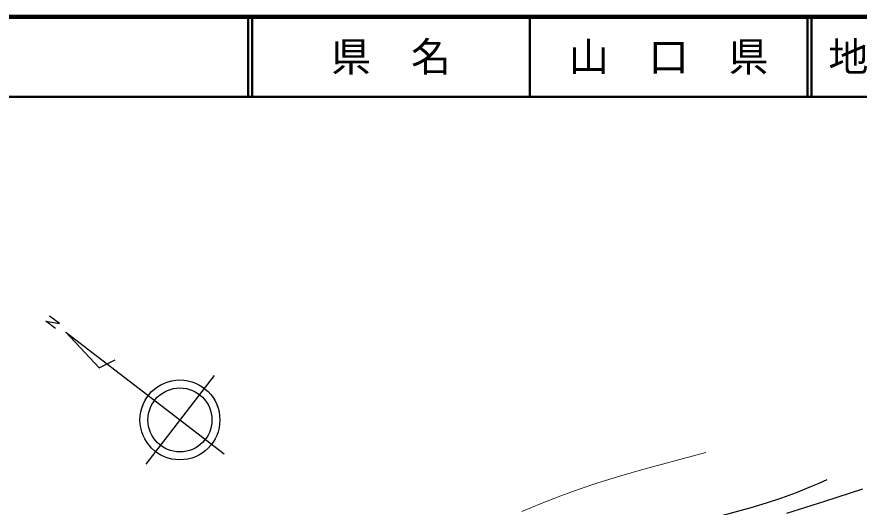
# Model space of a CAD drawing. Units: millimetres, scale not verified. Extents: x 40000 to 680000, y 20000 to 380000.
# Drawn here: x 268807 to 374219, y 318642 to 380000 of the extents above; entities that cross this region are included whole.
import ezdxf
from ezdxf.enums import TextEntityAlignment as Align

# ---------------------------------------------------------------- set-up
doc = ezdxf.new("R2010")
doc.units = ezdxf.units.MM
doc.header["$LTSCALE"] = 1000
for name, color, linetype, lineweight in [('M-BGD', 7, 'Continuous', 25), ('M-STR-HTXT', 7, 'Continuous', 13), ('M-TTL', 2, 'Continuous', 140), ('M-TTL-LINE', 7, 'Continuous', 50)]:
    doc.layers.add(name, color=color, linetype=linetype, lineweight=lineweight)
doc.layers.add('M-TTL-TXT', color=7, linetype='Continuous')
doc.styles.add('ＭＳ ゴシック', font='')
doc.styles.get('ＭＳ ゴシック').set_extended_font_data('MS Gothic')

msp = doc.modelspace()

# ---------------------------------------------------------------- linework, layer by layer
at = {"layer": 'M-BGD'}
for p, q in [((273648, 340984), (272425, 341925)), ((272425, 341925), (274140, 341616)), ((274140, 341616), (272907, 342554)), ((274946, 340536), (279092, 336086)), ((274946, 340536), (294762, 325294)), ((279092, 336086), (281104, 337061)), ((293481, 335111), (284946, 324014))]:
    msp.add_line(p, q, dxfattribs=at)
for points in [[(335978, 311774), (338372, 312640), (340794, 313453), (343127, 314154), (345477, 314799), (350321, 316001), (355193, 317158), (357945, 317842), (360688, 318586), (362622, 319167), (364545, 319809), (366361, 320486), (368166, 321223), (369197, 321662), (370235, 322110)], [(365177, 317897), (369942, 319406), (374695, 320922)]]:
    msp.add_lwpolyline(points, dxfattribs=at)
for radius in [5000, 4000]:
    msp.add_circle((289213, 329562), radius, dxfattribs=at)
at = {"layer": 'M-STR-HTXT'}
msp.add_lwpolyline([(332009, 318106), (334435, 319119), (336881, 320075), (339189, 320912), (341527, 321696), (344381, 322580), (347263, 323410), (351137, 324457), (355035, 325470)], dxfattribs=at)
at = {"layer": 'M-TTL'}
msp.add_line((680000, 380000), (40000, 380000), dxfattribs=at)
at = {"layer": 'M-TTL-LINE'}
for p, q in [((297750, 380000), (297750, 370000)), ((298250, 380000), (298250, 370000)), ((333000, 380000), (333000, 370000)), ((367750, 380000), (367750, 370000)), ((368250, 380000), (368250, 370000)), ((40000, 370000), (680000, 370000))]:
    msp.add_line(p, q, dxfattribs=at)

# ---------------------------------------------------------------- texts
at = {"layer": 'M-TTL-TXT', "style": 'ＭＳ ゴシック'}
for s, p in [('県\u3000名', (315625, 375000)), ('山\u3000口\u3000県', (350375, 375000))]:
    msp.add_text(s, height=3666, dxfattribs=at).set_placement(p, align=Align.MIDDLE_CENTER)
msp.add_text('地 名', height=3666, dxfattribs=at).set_placement((370380, 375000), align=Align.MIDDLE_LEFT)

doc.saveas('drawing.dxf')
